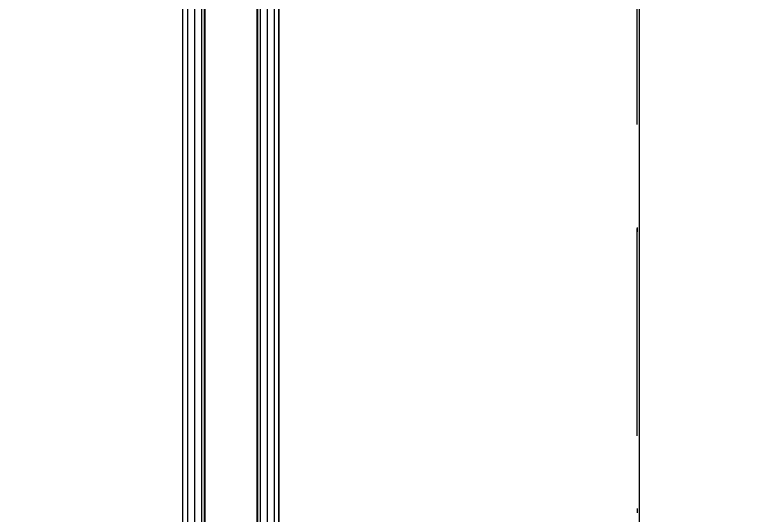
# Model space of a CAD drawing. Header units: inches. Extents: x 21 to 32698, y 13 to 3712.
# Drawn here: x 6817.44 to 6834.69, y 2148.12 to 2159.61 of the extents above; entities that cross this region are included whole.
import ezdxf

# ---------------------------------------------------------------- set-up
doc = ezdxf.new("R2010")
doc.units = ezdxf.units.IN
doc.header["$MEASUREMENT"] = 0
doc.set_wipeout_variables(frame=1)
doc.linetypes.add('DOT', pattern=[6.35, 0, -6.35])
doc.linetypes.add('IMPORT-HIDDEN2', pattern=[47.625, 31.75, -15.875])
for name, color, linetype, lineweight in [('Z_MİM_-KM-BEAM-RAY', 8, 'DOT', 25), ('Z_MİM_-KM-GLAZ', 8, 'Continuous', 25), ('Z_MİM_-KM-RAY-1', 8, 'IMPORT-HIDDEN2', 25), ('Z_MİM_-KM-WALL-PL', 8, 'Continuous', 25), ('Z_MİM_-KM-WALL-PLASTER', 8, 'Continuous', 25), ('Z_MİM_aksesuar_k', 8, 'Continuous', 25)]:
    doc.layers.add(name, color=color, linetype=linetype, lineweight=lineweight)

# ---------------------------------------------------------------- blocks, each defined once
blk = doc.blocks.new('*U176')
blk.add_wipeout([(160, -25), (160, 16.5), (0, 16.5), (0, -25)])
at = {"layer": 'Z_MİM_-KM-RAY-1', "ltscale": 0.15}
blk.add_line((160, 0), (0, 0), dxfattribs=at)
at = {"layer": 'Z_MİM_aksesuar_k'}
for p, q in [((14.772, -8.224), (74.256, -8.224)), ((74.256, -8.224), (14.772, -8.224)), ((14.772, -8.333), (74.256, -8.333)), ((14.772, -8.491), (74.256, -8.491)), ((14.772, -8.65), (74.256, -8.65)), ((14.772, -8.709), (74.256, -8.709)), ((14.772, -8.724), (74.256, -8.724)), ((14.772, -9.924), (74.256, -9.924)), ((14.772, -9.94), (74.256, -9.94)), ((14.772, -9.999), (74.256, -9.999)), ((14.772, -10.157), (74.256, -10.157)), ((14.772, -10.316), (74.256, -10.316)), ((74.256, -10.424), (14.772, -10.424))]:
    blk.add_line(p, q, dxfattribs=at)
blk = doc.blocks.new('-KM_Kiriş İzi_ZK')
at = {"layer": 'Z_MİM_-KM-BEAM-RAY'}
blk.add_line((3500.001, 1450.001), (3500.001, 905), dxfattribs=at)

msp = doc.modelspace()

# ---------------------------------------------------------------- linework, layer by layer
at = {"layer": 'Z_MİM_-KM-WALL-PLASTER'}
msp.add_lwpolyline([(4644.257, 1293.058), (4644.257, 979.583), (3329.258, 979.583), (3329.258, 1634.583), (3039.258, 1634.583), (3039.258, 2584.584), (6834.258, 2584.584), (6834.258, 979.583), (5339.257, 979.583), (5339.257, 1293.058)], dxfattribs=at)

# ---------------------------------------------------------------- next in the draw order: block references
at = {"layer": 'Z_MİM_-KM-GLAZ', "ltscale": 1.5, "rotation": 270}
msp.add_blockref('*U176', (6831.714, 2217.084), dxfattribs=at)

# ---------------------------------------------------------------- next in the draw order: linework, layer by layer
at = {"layer": 'Z_MİM_-KM-WALL-PL'}
msp.add_lwpolyline([(4641.757, 982.083), (3331.758, 982.083), (3331.758, 1637.083), (3041.758, 1637.083), (3041.758, 2582.084), (6831.758, 2582.084), (6831.758, 982.083), (5341.758, 982.083)], dxfattribs=at)

# ---------------------------------------------------------------- next in the draw order: block references
at = {"layer": 'Z_MİM_-KM-BEAM-RAY'}
msp.add_blockref('-KM_Kiriş İzi_ZK', (3331.714, 982.083), dxfattribs=at)

doc.saveas('drawing.dxf')
